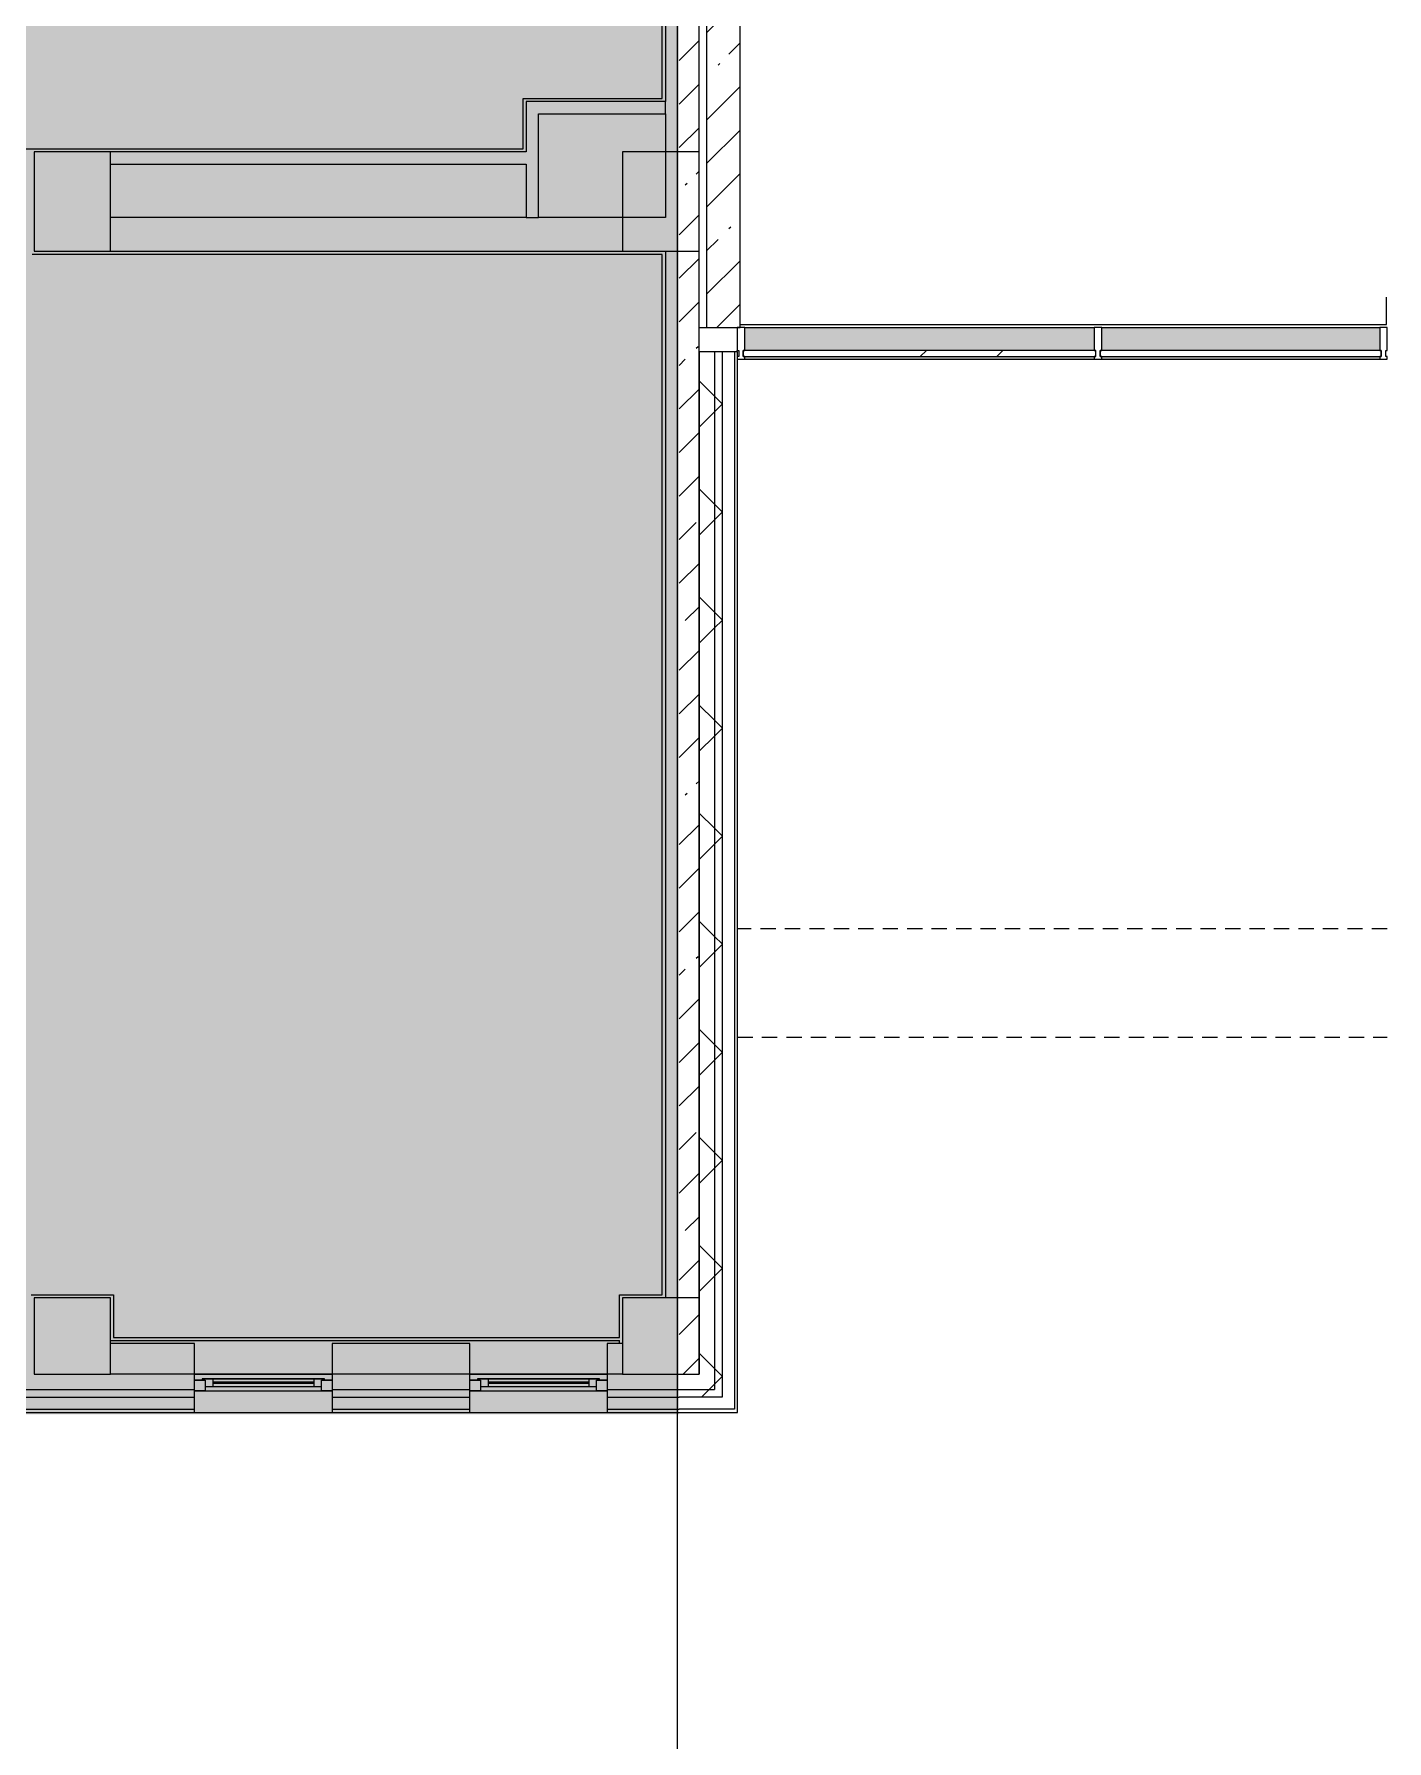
# Model space of a CAD drawing. Header units: millimetres. Extents: x 957 to 228198, y -8553 to 29000.
# Drawn here: x 181538 to 190389, y 1150 to 12321 of the extents above; entities that cross this region are included whole.
import ezdxf

# ---------------------------------------------------------------- set-up
doc = ezdxf.new("R2010")
doc.units = ezdxf.units.MM
doc.linetypes.add('200_ШТРИХ__ш1_п0_6_', pattern=[160, 100, -60])
doc.linetypes.add('Осевая', pattern=[3175, 635, -476.25, 1587.5, -476.25])
doc.layers.add('A-DETL-GENF-3', color=7, linetype='Continuous', lineweight=9, true_color=0xc0c0c0, transparency=0.4)
for name, color, linetype, lineweight in [('A-DETL-MBND-1', 7, '200_ШТРИХ__ш1_п0_6_', 9), ('A-GLAZ-CURT-3', 7, 'Continuous', 5), ('A-GLAZ-CWMG-3', 7, 'Continuous', 5), ('A-WALL', 7, 'Continuous', 9), ('A-WALL-2', 7, 'Continuous', 5), ('I-WALL-3', 7, 'Continuous', 5), ('S-COLS-1', 7, 'Continuous', 5), ('Оси', 7, 'Continuous', 9), ('Оси-2', 7, 'Осевая', 9)]:
    doc.layers.add(name, color=color, linetype=linetype, lineweight=lineweight)
for name, color, linetype, lineweight, true_color in [('A-FLOR-1', 7, 'Continuous', 5, 0xb7b7b7), ('A-FLOR-2', 7, 'Continuous', 5, 0xaaaaaa), ('A-GLAZ-3', 7, 'Continuous', 5, 0x737373), ('A-GLAZ-CWMG-4', 7, 'Continuous', 5, 0x383e42), ('A-WALL-3', 7, 'Continuous', 5, 0x737373), ('A-WALL-4', 7, 'Continuous', 9, 0x737373), ('I-WALL-2', 7, 'Continuous', 5, 0x737373), ('S-COLS-2', 7, 'Continuous', 5, 0x737373)]:
    doc.layers.add(name, color=color, linetype=linetype, lineweight=lineweight, true_color=true_color)
pattern_1 = [(45, (101188.1, 0), (-285.1231, 285.1231), []), (45, (101473.2, 0), (-285.1231, 285.1231), [504.031, -100.806, 16.764, -84.042])]
pattern_2 = [(45, (101188.1, 0), (-353.5534, 353.5534), []), (135, (101188.1, 0), (-353.5534, -353.5534), [])]

# ---------------------------------------------------------------- blocks, each defined once
blk = doc.blocks.new('BSC_Колонна _Прямоугольная - 500х500-23286270-3_2_2_птичка')
at = {"layer": 'S-COLS-2'}
for p, q in [((250, 250), (-250, 250)), ((-250, 250), (-250, -250)), ((250, -250), (250, 250)), ((-250, -250), (250, -250))]:
    blk.add_line(p, q, dxfattribs=at)
blk = doc.blocks.new('120_Окно_СКБ_1Ст - 120_Окно_СКБ_1Ст 900х2500_h_-19906774-3_2_2_птичка')
at = {"layer": 'A-GLAZ-3'}
for p, q in [((-450, -75), (-450, -5)), ((-450, -5), (-380, -5)), ((450, -5), (-450, -5)), ((-380, -75), (-450, -75)), ((-450, -75), (-400, -75)), ((-380, -75), (-400, -75)), ((-400, -75), (-400, -85)), ((-400, -85), (400, -85)), ((400, -85), (-400, -85)), ((-380, -5), (-380, -75)), ((380, -35), (-380, -35)), ((-380, -35), (-380, -75)), ((-330, -85), (-330, -35)), ((-330, -55), (330, -55)), ((330, -65), (-330, -65)), ((330, -85), (330, -35)), ((380, -75), (380, -5)), ((380, -5), (450, -5)), ((380, -75), (380, -35)), ((450, -75), (380, -75)), ((400, -75), (380, -75)), ((400, -75), (450, -75)), ((400, -85), (400, -75)), ((450, -5), (450, -75))]:
    blk.add_line(p, q, dxfattribs=at)
blk = doc.blocks.new('Системная панель - Стекло - 40мм-33184352-3_2_2_птичка')
at = {"layer": 'A-GLAZ-CURT-3'}
h = blk.add_hatch(dxfattribs=at)
h.set_pattern_fill('FP_120', color=256, style=0, pattern_type=2)
h.set_pattern_definition([(45, (-86642.5, -9710), (-1414.214, 1414.214), [1000, -3000]), (45, (-87642.5, -10210), (-1414.214, 1414.214), [3000, -1000]), (45, (-85642.5, -10710), (-1414.214, 1414.214), [1000, -3000])])
h.paths.add_polyline_path([(1153, 0), (1153, 40), (-1153, 40), (-1153, 0), (1143, 0)])
for p, q in [((1153, 40), (-1153, 40)), ((-1153, 40), (-1153, 0)), ((-1153, 0), (1153, 0)), ((1153, 0), (1153, 40))]:
    blk.add_line(p, q, dxfattribs=at)
blk = doc.blocks.new('Системная панель - Стекло - 40мм-33184353-3_2_2_птичка')
at = {"layer": 'A-GLAZ-CURT-3'}
h = blk.add_hatch(dxfattribs=at)
h.set_pattern_fill('FP_121', color=256, style=0, pattern_type=2)
h.set_pattern_definition([(45, (-88744.2, -9710), (-1414.214, 1414.214), [1000, -3000]), (45, (-89744.2, -10210), (-1414.214, 1414.214), [3000, -1000]), (45, (-87744.2, -10710), (-1414.214, 1414.214), [1000, -3000])])
h.paths.add_polyline_path([(320, 0), (919, 0), (919, 40), (-919, 40), (-919, 0), (-244, 0)])
for p, q in [((919, 40), (-919, 40)), ((-919, 40), (-919, 0)), ((-919, 0), (919, 0)), ((919, 0), (919, 40))]:
    blk.add_line(p, q, dxfattribs=at)
blk = doc.blocks.new('Прямоугольный импост - Импост структурный с накладкой - 190мм-33184356-3_2_2_птичка')
at = {"layer": 'A-GLAZ-CWMG-3'}
for p, q in [((-50, 0), (-50, 17)), ((-50, 17), (0, 17)), ((-40, 0), (-50, 0)), ((-40, -40), (-40, 0)), ((0, 0), (-10, 0)), ((-10, 0), (-10, -40)), ((0, 17), (0, 0)), ((-50, -190), (-50, -40)), ((-50, -40), (-40, -40)), ((-10, -40), (0, -40)), ((0, -40), (0, -190)), ((0, -190), (-50, -190))]:
    blk.add_line(p, q, dxfattribs=at)
blk = doc.blocks.new('Прямоугольный импост - Импост структурный с накладкой - 190мм-33184358-3_2_2_птичка')
at = {"layer": 'A-GLAZ-CWMG-3'}
for p, q in [((0, 17), (-50, 17)), ((-50, 17), (-50, 0)), ((-50, 0), (-40, 0)), ((-40, 0), (-40, -40)), ((-10, -40), (-10, 0)), ((-10, 0), (0, 0)), ((0, 0), (0, 17)), ((-40, -40), (-50, -40)), ((-50, -40), (-50, -190)), ((0, -40), (-10, -40)), ((0, -190), (0, -40)), ((-50, -190), (0, -190))]:
    blk.add_line(p, q, dxfattribs=at)
blk = doc.blocks.new('Прямоугольный импост - Импост структурный с накладкой - 190мм-33184349-3_2_2_птичка')
at = {"layer": 'A-GLAZ-CWMG-3'}
for p, q in [((-25, 0), (-25, 17)), ((-25, 17), (25, 17)), ((-15, 0), (-25, 0)), ((-15, -40), (-15, 0)), ((25, 0), (15, 0)), ((15, 0), (15, -40)), ((25, 17), (25, 0)), ((-25, -190), (-25, -40)), ((-25, -40), (-15, -40)), ((15, -40), (25, -40)), ((25, -40), (25, -190)), ((25, -190), (-25, -190))]:
    blk.add_line(p, q, dxfattribs=at)
blk = doc.blocks.new('Прямоугольный импост - Импост структурный с накладкой - 190мм-23186050-3_2_2_птичка')
at = {"layer": 'A-GLAZ-CWMG-4'}
for points in [[(87285, 10250), (87285, 10400), (85000, 10400), (85000, 10250), (86699, 10250)], [(87285, 10193), (87285, 10210), (85000, 10210), (85000, 10193), (86699, 10193)]]:
    blk.add_hatch(color=256, dxfattribs=at).paths.add_polyline_path(points)
at = {"layer": 'A-GLAZ-CWMG-3'}
for p, q in [((85000, 10400), (87285, 10400)), ((85000, 10193), (87285, 10193))]:
    blk.add_line(p, q, dxfattribs=at)
blk = doc.blocks.new('Прямоугольный импост - Импост структурный с накладкой - 190мм-23186051-3_2_2_птичка')
at = {"layer": 'A-GLAZ-CWMG-4'}
for points in [[(88000, 10250), (88000, 10400), (87335, 10400), (87335, 10250)], [(87335, 10193), (88000, 10193), (88000, 10210), (87335, 10210)]]:
    blk.add_hatch(color=256, dxfattribs=at).paths.add_polyline_path(points)
at = {"layer": 'A-GLAZ-CWMG-3'}
for p, q in [((87335, 10400), (88000, 10400)), ((87335, 10193), (88000, 10193))]:
    blk.add_line(p, q, dxfattribs=at)
blk = doc.blocks.new('Прямоугольный импост - Импост структурный с накладкой - 190мм-23186052-3_2_2_птичка')
at = {"layer": 'A-GLAZ-CWMG-4'}
for points in [[(88000, 10250), (89154, 10250), (89154, 10400), (88000, 10400), (88000, 10380)], [(88000, 10193), (89154, 10193), (89154, 10210), (88000, 10210)]]:
    blk.add_hatch(color=256, dxfattribs=at).paths.add_polyline_path(points)
at = {"layer": 'A-GLAZ-CWMG-3'}
for p, q in [((88000, 10400), (89154, 10400)), ((88000, 10193), (89154, 10193))]:
    blk.add_line(p, q, dxfattribs=at)
blk = doc.blocks.new('парапет9 - парапет-22867712-3_2_2_птичка')
at = {"layer": 'A-DETL-MBND-1'}
for p, q in [((89202, 7964), (84952, 7964)), ((84952, 7255), (89202, 7255))]:
    blk.add_line(p, q, dxfattribs=at)
blk = doc.blocks.new('BSC_Колонна _Прямоугольная - 650х500-23287315-3_2_2_птичка')
at = {"layer": 'S-COLS-2'}
for p, q in [((325, 250), (-325, 250)), ((-325, 250), (-325, -250)), ((325, -250), (325, 250)), ((-325, -250), (325, -250))]:
    blk.add_line(p, q, dxfattribs=at)
blk = doc.blocks.new('BSC_Колонна _Прямоугольная - 500х500-V366-3_2_2_птичка')
at = {"layer": 'S-COLS-1'}
h = blk.add_hatch(dxfattribs=at)
h.set_pattern_fill('FP_124', color=256, style=0, pattern_type=2)
h.set_pattern_definition([(45, (-84450, -3800), (-285.1231, 285.1231), []), (45, (-84164.88, -3800), (-285.1231, 285.1231), [504.031, -100.806, 16.764, -84.042])])
h.paths.add_polyline_path([(120, -250), (250, -250), (250, 250), (120, 250), (120, -190)])
for p, q in [((250, 250), (120, 250)), ((250, -250), (250, 250)), ((120, -250), (250, -250))]:
    blk.add_line(p, q, dxfattribs=at)
at = {"layer": 'S-COLS-2'}
for p, q in [((120, 250), (-250, 250)), ((-250, 250), (-250, -250)), ((-250, -250), (120, -250))]:
    blk.add_line(p, q, dxfattribs=at)

msp = doc.modelspace()

# ---------------------------------------------------------------- hatches: boundary and pattern name
at = {"layer": 'A-DETL-GENF-3'}
h = msp.add_hatch(color=256, dxfattribs=at)
h.paths.add_polyline_path([(167348.1, -251.7), (177038.1, -250), (177041.1, 3288.3), (185758.1, 3288.3), (185758.1, 27348.3), (143098.1, 27348.3), (143098.1, 23888.3), (139948.1, 23887.4), (139948.1, 15358), (139498.2, 15353), (139498.2, -251.7), (167098.1, -251.7)])
h.paths.add_polyline_path([(168253.1, 151), (168237.1, 151), (168237.1, 551), (168253.1, 551)])
h.paths.add_polyline_path([(171639.1, 151), (171623.1, 151), (171623.1, 551), (171639.1, 551), (171639.1, 172.5)])
h.paths.add_polyline_path([(168237.1, 1051), (168237.6, 1545.2), (168253.1, 1545.2), (168253.1, 1258), (169542.1, 1258), (169542.1, 1242), (168253.1, 1242), (168253.1, 1051), (168237.6, 1051)])
h.paths.add_polyline_path([(171623.1, 1051), (171623.1, 1530.1), (171639.1, 1530.1), (171639.1, 1051)])
h.paths.add_polyline_path([(170407.7, 1232), (170364.1, 1232), (170364.1, 1248), (171622.8, 1248), (171622.8, 1232), (170409.2, 1232)])
h.paths.add_polyline_path([(171638.9, 2030.1), (171623.1, 2030.1), (171623.1, 2332), (170364.1, 2332), (170364.1, 2348), (171639.1, 2347.5), (171639.1, 2030.1)])
h.paths.add_polyline_path([(168253.1, 2045.2), (168237.1, 2045.2), (168237.1, 2789), (168253.1, 2789), (168253.1, 2350.4)])
h.paths.add_polyline_path([(169243.4, 2342), (168253.4, 2342), (168253.4, 2358), (169543.5, 2358), (169543.5, 2342), (169470, 2342)])
h.paths.add_polyline_path([(168253.1, 3289), (168237.1, 3289), (168237.1, 3729), (168253.1, 3729)])
h.paths.add_polyline_path([(173543.1, 6780), (173543.1, 7680), (173593.1, 7680), (173593.1, 6780)])
h.paths.add_polyline_path([(174843.1, 7680), (174843.1, 7730), (174833.1, 7730), (174836.7, 7760), (174878.1, 7760), (174878.1, 7908), (174948.1, 7908), (174948.1, 7900), (174893.1, 7900), (174893.1, 7680), (174948.1, 7680), (174948.1, 7672), (174878.1, 7672), (174878.1, 7680), (174859.1, 7680)])
h.paths.add_polyline_path([(174836.7, 7280), (174793.1, 7280), (174793.1, 7680), (174843.1, 7680), (174843.1, 7280)])
h.paths.add_polyline_path([(173485.1, 7672), (173438.1, 7672), (173438.1, 7680), (173493.1, 7680), (173493.1, 7900), (173438.1, 7900), (173440.3, 7908), (173508.1, 7908), (173508.1, 7760), (173553.1, 7760), (173553.1, 7730), (173543.1, 7730), (173543.1, 7680), (173508.1, 7680), (173508.1, 7672), (173493.1, 7672)])
h.paths.add_polyline_path([(168078.1, 7672), (168008.1, 7672), (168008.1, 7820), (167988.1, 7820), (167988.1, 7860), (167998.1, 7860), (167998.1, 7900), (168008.1, 7900), (168008.1, 7908), (168078.1, 7908), (168078.1, 7900), (168023.1, 7895.1), (168023.1, 7680), (168078.1, 7680)])
h.paths.add_polyline_path([(172840.8, 7672), (172808.1, 7672), (172808.1, 7820), (172788.1, 7820), (172788.1, 7860), (172798.1, 7860), (172798.1, 7900), (172808.1, 7900), (172808.1, 7908), (172878.1, 7908), (172878.1, 7900), (172823.1, 7895.1), (172823.1, 7680), (172878.1, 7680), (172878.1, 7672), (172848.1, 7672)])
h.paths.add_polyline_path([(170545.1, 7672), (170508.1, 7672), (170508.1, 7820), (170488.1, 7820), (170488.1, 7860), (170498.1, 7860), (170498.1, 7900), (170508.1, 7900), (170508.1, 7908), (170578.1, 7908), (170578.1, 7900), (170523.1, 7895.1), (170523.1, 7680), (170578.1, 7680), (170578.1, 7672), (170548.1, 7672)])
h.paths.add_polyline_path([(167138.1, 7672), (167068.1, 7672), (167068.1, 7680), (167123.1, 7680), (167118.1, 7900), (167068.1, 7900), (167068.1, 7908), (167138.1, 7908), (167138.1, 7900), (167148.1, 7895.1), (167148.1, 7860), (167158.1, 7860), (167158.1, 7820), (167138.1, 7820), (167138.1, 7680)])
h.paths.add_polyline_path([(169418.1, 7672), (169418.1, 7680), (169473.1, 7680), (169473.1, 7900), (169418.1, 7900), (169418.1, 7908), (169488.1, 7908), (169488.1, 7900), (169498.1, 7900), (169498.1, 7860), (169508.1, 7858.7), (169508.1, 7820), (169488.1, 7820), (169488.1, 7672), (169448.1, 7672)])
h.paths.add_polyline_path([(171938.1, 7672), (171868.1, 7672), (171868.1, 7680), (171923.1, 7680), (171923.1, 7900), (171868.1, 7900), (171868.1, 7908), (171938.1, 7908), (171938.1, 7900), (171948.1, 7895.1), (171948.1, 7860), (171958.1, 7860), (171958.1, 7820), (171938.1, 7820), (171938.1, 7680)])
h.paths.add_polyline_path([(170498.1, 7900), (170458.1, 7900), (170458.1, 8900), (170498.1, 8900), (170498.1, 7916.7)])
h.paths.add_polyline_path([(167958.1, 7900), (167958.1, 8750), (167998.1, 8750), (167998.1, 7900)])
h.paths.add_polyline_path([(172758.1, 7900), (172758.1, 8750), (172798.1, 8750), (172798.1, 7900)])
h.paths.add_polyline_path([(159665.9, 10300), (159625.9, 10300), (159625.9, 10900), (159665.9, 10900), (159665.9, 10501.7)])
h.paths.add_polyline_path([(157905.9, 10300), (157865.9, 10300), (157865.9, 10900), (157905.9, 10900), (157905.9, 10385.9)])
h.paths.add_polyline_path([(158745.9, 10300), (158745.9, 10900), (158785.9, 10900), (158785.9, 10300)])
h.paths.add_polyline_path([(156985.9, 10300), (156985.9, 10900), (157025.9, 10900), (157025.9, 10300)])
h.paths.add_polyline_path([(157865.9, 10900), (157840.9, 10900), (157840.9, 10980), (157875.9, 10980), (157875.9, 10940), (157865.9, 10940)])
h.paths.add_polyline_path([(158735.9, 10900), (158720.9, 10900), (158720.9, 10980), (158755.9, 10980), (158755.9, 10940), (158745.9, 10940), (158745.9, 10900)])
h.paths.add_polyline_path([(158465.9, 10900), (158465.9, 10940), (158455.9, 10940), (158455.9, 10980), (158490.9, 10980), (158490.9, 10900), (158475.9, 10900)])
h.paths.add_polyline_path([(159355.9, 10900), (159345.9, 10900), (159345.9, 10940), (159335.9, 10940), (159335.9, 10980), (159370.9, 10980), (159370.9, 10900)])
h.paths.add_polyline_path([(157585.9, 10900), (157585.9, 10940), (157575.9, 10940), (157575.9, 10980), (157610.9, 10980), (157610.9, 10900), (157590.9, 10900)])
h.paths.add_polyline_path([(159625.9, 10900), (159600.9, 10900), (159600.9, 10980), (159635.9, 10980), (159635.9, 10940), (159625.9, 10940)])
h.paths.add_polyline_path([(160235.9, 10900), (160225.9, 10900), (160225.9, 10940), (160215.9, 10940), (160215.9, 10980), (160250.9, 10980), (160250.9, 10900)])
h.paths.add_polyline_path([(156985.9, 10900), (156960.9, 10900), (156960.9, 10980), (156995.9, 10980), (156995.9, 10940), (156985.9, 10940), (156985.9, 10925.7)])
h.paths.add_polyline_path([(139948.1, 12070), (139948.1, 12125), (139728.1, 12125), (139728.1, 12070), (139720.1, 12070), (139720.1, 12140), (139868.1, 12140), (139868.1, 12185), (139898.1, 12185), (139898.1, 12175), (139948.1, 12175), (139949.5, 12140), (139956.1, 12140), (139956.1, 12070)])
h.paths.add_polyline_path([(139948.1, 12175), (139949.5, 12225), (140348.1, 12225), (140343.1, 12175), (139949.5, 12175)])
h.paths.add_polyline_path([(140345.1, 13425), (139948.1, 13425), (139949.5, 13475), (140848.1, 13475), (140848.1, 13425), (140620.6, 13425)])
h.paths.add_polyline_path([(139868.1, 13465), (139868.1, 13510), (139720.1, 13514), (139720.1, 13580), (139728.1, 13580), (139728.1, 13525), (139948.1, 13525), (139948.1, 13580), (139956.1, 13580), (139956.1, 13510), (139948.1, 13510), (139948.1, 13475), (139898.1, 13475), (139898.1, 13465), (139888.1, 13465)])
h.paths.add_polyline_path([(178708.1, 15650), (178638.1, 15650), (178638.1, 15658), (178708.1, 15658)])
h.paths.add_polyline_path([(178272.9, 15650), (178272.9, 15658), (178342.9, 15658), (178342.9, 15650)])
h.paths.add_polyline_path([(179678.1, 15650), (179678.1, 16650), (179718.1, 16650), (179718.1, 15650)])
h.paths.add_polyline_path([(178262.9, 15650), (178222.9, 15650), (178222.9, 16650), (178262.9, 16650), (178262.9, 15848.6)])
h.paths.add_polyline_path([(179798.1, 15650), (179728.1, 15650), (179728.1, 15658), (179798.1, 15658)])
h.paths.add_polyline_path([(177182.9, 15650), (177182.9, 15658), (177252.9, 15658), (177252.9, 15650)])
h.paths.add_polyline_path([(183728.1, 15650), (183728.1, 15658), (183798.1, 15658), (183798.1, 15650)])
h.paths.add_polyline_path([(182638.1, 15650), (182638.1, 15658), (182708.1, 15658), (182708.1, 15650)])
h.paths.add_polyline_path([(183718.1, 15650), (183678.1, 15650), (183678.1, 16650), (183718.1, 16650), (183718.1, 15848.6)])
h.paths.add_polyline_path([(185660.1, 17240), (185660.1, 17310), (185668.1, 17310), (185668.1, 17240)])
h.paths.add_polyline_path([(181278.1, 17600), (181278.1, 18590), (181318.1, 18590), (181318.1, 17600)])
h.paths.add_polyline_path([(178438.1, 17600), (178438.1, 18590), (178478.1, 18590), (178478.1, 17600)])
h.paths.add_polyline_path([(185620.3, 18280), (184668.1, 18280), (184668.1, 18320), (185668.1, 18320), (185668.1, 18280)])
h.paths.add_polyline_path([(185660.1, 18330), (185660.1, 18400), (185668.1, 18400), (185668.1, 18330)])
h.paths.add_polyline_path([(180268.1, 18592), (180238.1, 18592), (180238.1, 18600), (180268.1, 18600)])
h.paths.add_polyline_path([(166848.1, 24100), (166848.1, 24150), (167348.1, 24150), (167348.1, 24100)])
h.paths.add_polyline_path([(167284.6, 25850), (166848.1, 25850), (166848.1, 25900), (167348.1, 25900), (167348.1, 25850), (167328.1, 25850)])
at = {"layer": 'A-WALL-2'}
h = msp.add_hatch(dxfattribs=at)
h.set_pattern_fill('FP_85', color=256, style=0, pattern_type=2)
h.set_pattern_definition(pattern_2)
h.paths.add_polyline_path([(185889.7, 3450), (185989.7, 3450), (185989.7, 10242), (185889.7, 10242), (185889.7, 3461.9)])
h = msp.add_hatch(dxfattribs=at)
h.set_pattern_fill('FP_85', color=256, style=0, pattern_type=2)
h.set_pattern_definition(pattern_2)
h.paths.add_polyline_path([(185989.7, 3400), (186039.7, 3400), (186039.7, 10242), (185989.7, 10242), (185989.7, 3448.4)])
h = msp.add_hatch(dxfattribs=at)
h.set_pattern_fill('FP_85', color=256, style=0, pattern_type=2)
h.set_pattern_definition(pattern_2)
h.paths.add_polyline_path([(185818.1, 3450), (185889.7, 3450), (185888.1, 3550), (185758.1, 3546.3), (185758.1, 3450)])
h = msp.add_hatch(dxfattribs=at)
h.set_pattern_fill('FP_85', color=256, style=0, pattern_type=2)
h.set_pattern_definition(pattern_2)
h.paths.add_polyline_path([(185889.7, 3400), (185989.7, 3400), (185988.1, 3450), (185758.1, 3450), (185758.1, 3400), (185888.1, 3400)])
at = {"layer": 'I-WALL-3'}
h = msp.add_hatch(dxfattribs=at)
h.set_pattern_fill('FP_81', color=256, style=0, pattern_type=2)
h.set_pattern_definition(pattern_1)
h.paths.add_polyline_path([(185938.1, 10400), (186158.1, 10400), (186158.1, 19100), (185938.1, 19100), (185938.1, 11221)])
h = msp.add_hatch(dxfattribs=at)
h.set_pattern_fill('FP_81', color=256, style=0, pattern_type=2)
h.set_pattern_definition(pattern_1)
h.paths.add_polyline_path([(185758.1, 4050), (185888.1, 4050), (185888.1, 15130), (185758.1, 15130), (185758.1, 4279.6)])

# ---------------------------------------------------------------- linework, layer by layer
at = {"layer": 'A-DETL-MBND-1'}
for p, q in [((185888.1, 10400), (185938.1, 10400)), ((186138.1, 10242), (186138.1, 10250))]:
    msp.add_line(p, q, dxfattribs=at)
at = {"layer": 'A-FLOR-1'}
for p, q in [((185648.1, 11900), (185648.1, 15130)), ((184738.6, 11570), (184738.6, 11900)), ((184738.6, 11900), (185648.1, 11900)), ((181107.1, 11570), (184738.6, 11570)), ((185648.1, 10879), (181524.1, 10879)), ((185648.1, 4070), (185648.1, 10879)), ((181518.1, 4070), (182058.1, 4070)), ((182058.1, 4070), (182058.1, 3790)), ((185368.1, 3790), (185368.1, 4070)), ((185368.1, 4070), (185648.1, 4070)), ((182058.1, 3790), (185368.1, 3790))]:
    msp.add_line(p, q, dxfattribs=at)
at = {"layer": 'A-FLOR-2'}
for p, q in [((190387.1, 10420), (190387.1, 10600)), ((186158.1, 10420), (190387.1, 10420))]:
    msp.add_line(p, q, dxfattribs=at)
at = {"layer": 'A-WALL'}
for p, q in [((185989.7, 10242), (185989.7, 3450)), ((186039.7, 10242), (186039.7, 3400)), ((186119.7, 10242), (186119.7, 3320)), ((186039.7, 3400), (185758.1, 3400)), ((186119.7, 3320), (185758.1, 3320))]:
    msp.add_line(p, q, dxfattribs=at)
at = {"layer": 'A-WALL-2'}
for p, q in [((186139.7, 10242), (185889.7, 10242)), ((185889.7, 10242), (185889.7, 3550)), ((186139.7, 3300), (186139.7, 10242)), ((185889.7, 3300), (186139.7, 3300))]:
    msp.add_line(p, q, dxfattribs=at)
at = {"layer": 'A-WALL-3'}
for p, q in [((182588.1, 3750), (182038.1, 3750)), ((182588.1, 3300), (182588.1, 3750)), ((183488.1, 3750), (183488.1, 3300)), ((184388.1, 3750), (183488.1, 3750)), ((184388.1, 3300), (184388.1, 3750)), ((185288.1, 3750), (185288.1, 3300)), ((185388.1, 3750), (185288.1, 3750)), ((182588.1, 3550), (183488.1, 3550)), ((184388.1, 3550), (185288.1, 3550)), ((177046.1, 3300), (185889.7, 3300))]:
    msp.add_line(p, q, dxfattribs=at)
at = {"layer": 'A-WALL-4'}
for p, q in [((185668.1, 11800), (185668.1, 11880)), ((184758.1, 11120), (184838.1, 11120)), ((182588.1, 3550), (182038.1, 3550)), ((184388.1, 3550), (183488.1, 3550)), ((185388.1, 3550), (185288.1, 3550)), ((181268.1, 3450), (182588.1, 3450)), ((181268.1, 3400), (182588.1, 3400)), ((183488.1, 3450), (184388.1, 3450)), ((183488.1, 3400), (184388.1, 3400)), ((185288.1, 3450), (185989.7, 3450)), ((185288.1, 3400), (185758.1, 3400)), ((181268.1, 3320), (182588.1, 3320)), ((183488.1, 3320), (184388.1, 3320)), ((185288.1, 3320), (185758.1, 3320))]:
    msp.add_line(p, q, dxfattribs=at)
at = {"layer": 'I-WALL-2'}
for p, q in [((185668.1, 15130), (185668.1, 11880)), ((184758.1, 11880), (184758.1, 11550)), ((185668.1, 11880), (184758.1, 11880)), ((184838.1, 11120), (184838.1, 11800)), ((184838.1, 11800), (185668.1, 11800)), ((185668.1, 11800), (185668.1, 11120)), ((184758.1, 11550), (182038.1, 11550)), ((182038.1, 11470), (184758.1, 11470)), ((184758.1, 11470), (184758.1, 11120)), ((184758.1, 11120), (182038.1, 11120)), ((185668.1, 11120), (184838.1, 11120)), ((182038.1, 10900), (185668.1, 10900)), ((185668.1, 10900), (185668.1, 4050)), ((182038.1, 3770), (185368.1, 3770)), ((185368.1, 3750), (185368.1, 3770)), ((183488.1, 3550), (182588.1, 3550)), ((185288.1, 3550), (184388.1, 3550))]:
    msp.add_line(p, q, dxfattribs=at)
at = {"layer": 'I-WALL-3'}
for p, q in [((185938.1, 19100), (185938.1, 10400)), ((185888.1, 4050), (185888.1, 15130)), ((186158.1, 10400), (186158.1, 13400)), ((185938.1, 10400), (186158.1, 10400))]:
    msp.add_line(p, q, dxfattribs=at)
at = {"layer": 'S-COLS-1'}
for p, q in [((185888.1, 11550), (185758.1, 11550)), ((185888.1, 10900), (185888.1, 11550)), ((185758.1, 10900), (185888.1, 10900))]:
    msp.add_line(p, q, dxfattribs=at)
at = {"layer": 'S-COLS-2'}
for p, q in [((185758.1, 11550), (185388.1, 11550)), ((185388.1, 11550), (185388.1, 10900)), ((185388.1, 10900), (185758.1, 10900))]:
    msp.add_line(p, q, dxfattribs=at)
at = {"layer": 'Оси'}
for p, q in [((185748.1, 10029.8), (185748.1, 21915.1)), ((185748.1, -1906.3), (185748.1, 9979))]:
    msp.add_line(p, q, dxfattribs=at)
at = {"layer": 'Оси-2'}
msp.add_line((185748.1, 9979), (185748.1, 10029.8), dxfattribs=at)

# ---------------------------------------------------------------- block references
at = {"layer": 'A-DETL-MBND-1'}
msp.add_blockref('парапет9 - парапет-22867712-3_2_2_птичка', (101188.1, -1500), dxfattribs=at)
at = {"layer": 'A-GLAZ-3', "rotation": 180}
for p in [(183038.1, 3435), (184838.1, 3435)]:
    msp.add_blockref('120_Окно_СКБ_1Ст - 120_Окно_СКБ_1Ст 900х2500_h_-19906774-3_2_2_птичка', p, dxfattribs=at)
at = {"layer": 'A-GLAZ-CURT-3'}
for name, p in [('Системная панель - Стекло - 40мм-33184352-3_2_2_птичка', (187330.6, 10210)), ('Системная панель - Стекло - 40мм-33184353-3_2_2_птичка', (189432.3, 10210))]:
    msp.add_blockref(name, p, dxfattribs=at)
at = {"layer": 'A-GLAZ-CWMG-3', "rotation": 180}
msp.add_blockref('Прямоугольный импост - Импост структурный с накладкой - 190мм-33184358-3_2_2_птичка', (186138.1, 10210), dxfattribs=at)
at = {"layer": 'A-GLAZ-CWMG-3'}
for name in ['Прямоугольный импост - Импост структурный с накладкой - 190мм-23186050-3_2_2_птичка', 'Прямоугольный импост - Импост структурный с накладкой - 190мм-23186051-3_2_2_птичка', 'Прямоугольный импост - Импост структурный с накладкой - 190мм-23186052-3_2_2_птичка']:
    msp.add_blockref(name, (101188.1, 0), dxfattribs=at)
at = {"layer": 'A-GLAZ-CWMG-3', "extrusion": (0, 0, -1), "rotation": 180}
for name, p in [('Прямоугольный импост - Импост структурный с накладкой - 190мм-33184349-3_2_2_птичка', (-188498.1, 10210)), ('Прямоугольный импост - Импост структурный с накладкой - 190мм-33184356-3_2_2_птичка', (-190391.6, 10210))]:
    msp.add_blockref(name, p, dxfattribs=at)
at = {"layer": 'S-COLS-1'}
msp.add_blockref('BSC_Колонна _Прямоугольная - 500х500-V366-3_2_2_птичка', (185638.1, 3800), dxfattribs=at)
at = {"layer": 'S-COLS-2', "rotation": 270.0000000000007}
msp.add_blockref('BSC_Колонна _Прямоугольная - 650х500-23287315-3_2_2_птичка', (181788.1, 11225), dxfattribs=at)
at = {"layer": 'S-COLS-2'}
msp.add_blockref('BSC_Колонна _Прямоугольная - 500х500-23286270-3_2_2_птичка', (181788.1, 3800), dxfattribs=at)

doc.saveas('drawing.dxf')
